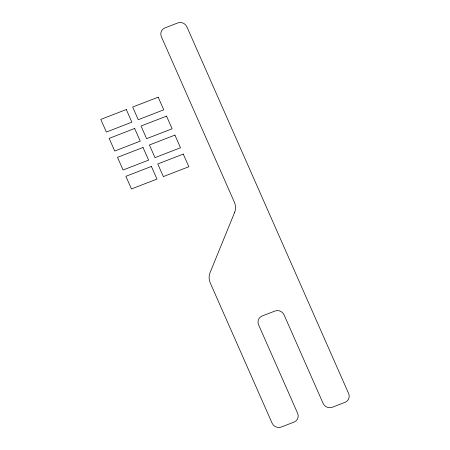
<?xml version="1.0" encoding="UTF-8"?>
<svg xmlns="http://www.w3.org/2000/svg" width="450" height="450" viewBox="0 0 450 450"><rect width="100%" height="100%" fill="white"/><g stroke="black" fill="none" stroke-linecap="round" stroke-linejoin="round"><path stroke-width="0.67" d="M234.574 212.563L210.071 272.616A14.068 13.421 28.9 0 0 210.279 282.999L272.109 423.186A7.031 6.711 28.9 0 0 281.278 427.033L294.03 422.089A7.031 6.711 28.9 0 0 297.619 413.297L258.576 324.782A7.031 6.711 28.9 0 1 262.164 315.99L274.916 311.046A7.031 6.711 28.9 0 1 284.085 314.893L323.123 403.414A7.031 6.711 28.9 0 0 332.291 407.261L345.043 402.317A7.031 6.711 28.9 0 0 348.632 393.525L186.885 26.814A7.031 6.711 28.9 0 0 177.722 22.967L164.964 27.911A7.031 6.711 28.9 0 0 161.376 36.703L234.366 202.174A14.068 13.421 28.9 0 1 234.574 212.563M126.298 109.524L100.789 119.413L106.369 132.058L131.873 122.169L126.298 109.524M158.181 97.172L132.671 107.055L138.251 119.7L163.761 109.817L158.181 97.172M134.662 128.492L109.153 138.381L114.733 151.026L140.243 141.137L134.662 128.492M166.545 116.139L141.041 126.022L146.616 138.668L172.125 128.784L166.545 116.139M143.027 147.459L117.523 157.348L123.097 169.993L148.607 160.11L143.027 147.459M174.915 135.107L149.406 144.99L154.986 157.635L180.489 147.752L174.915 135.107M151.397 166.433L125.888 176.316L131.468 188.961L156.971 179.078L151.397 166.433M183.279 154.074L157.77 163.958L163.35 176.602L188.859 166.719L183.279 154.074"/></g></svg>
